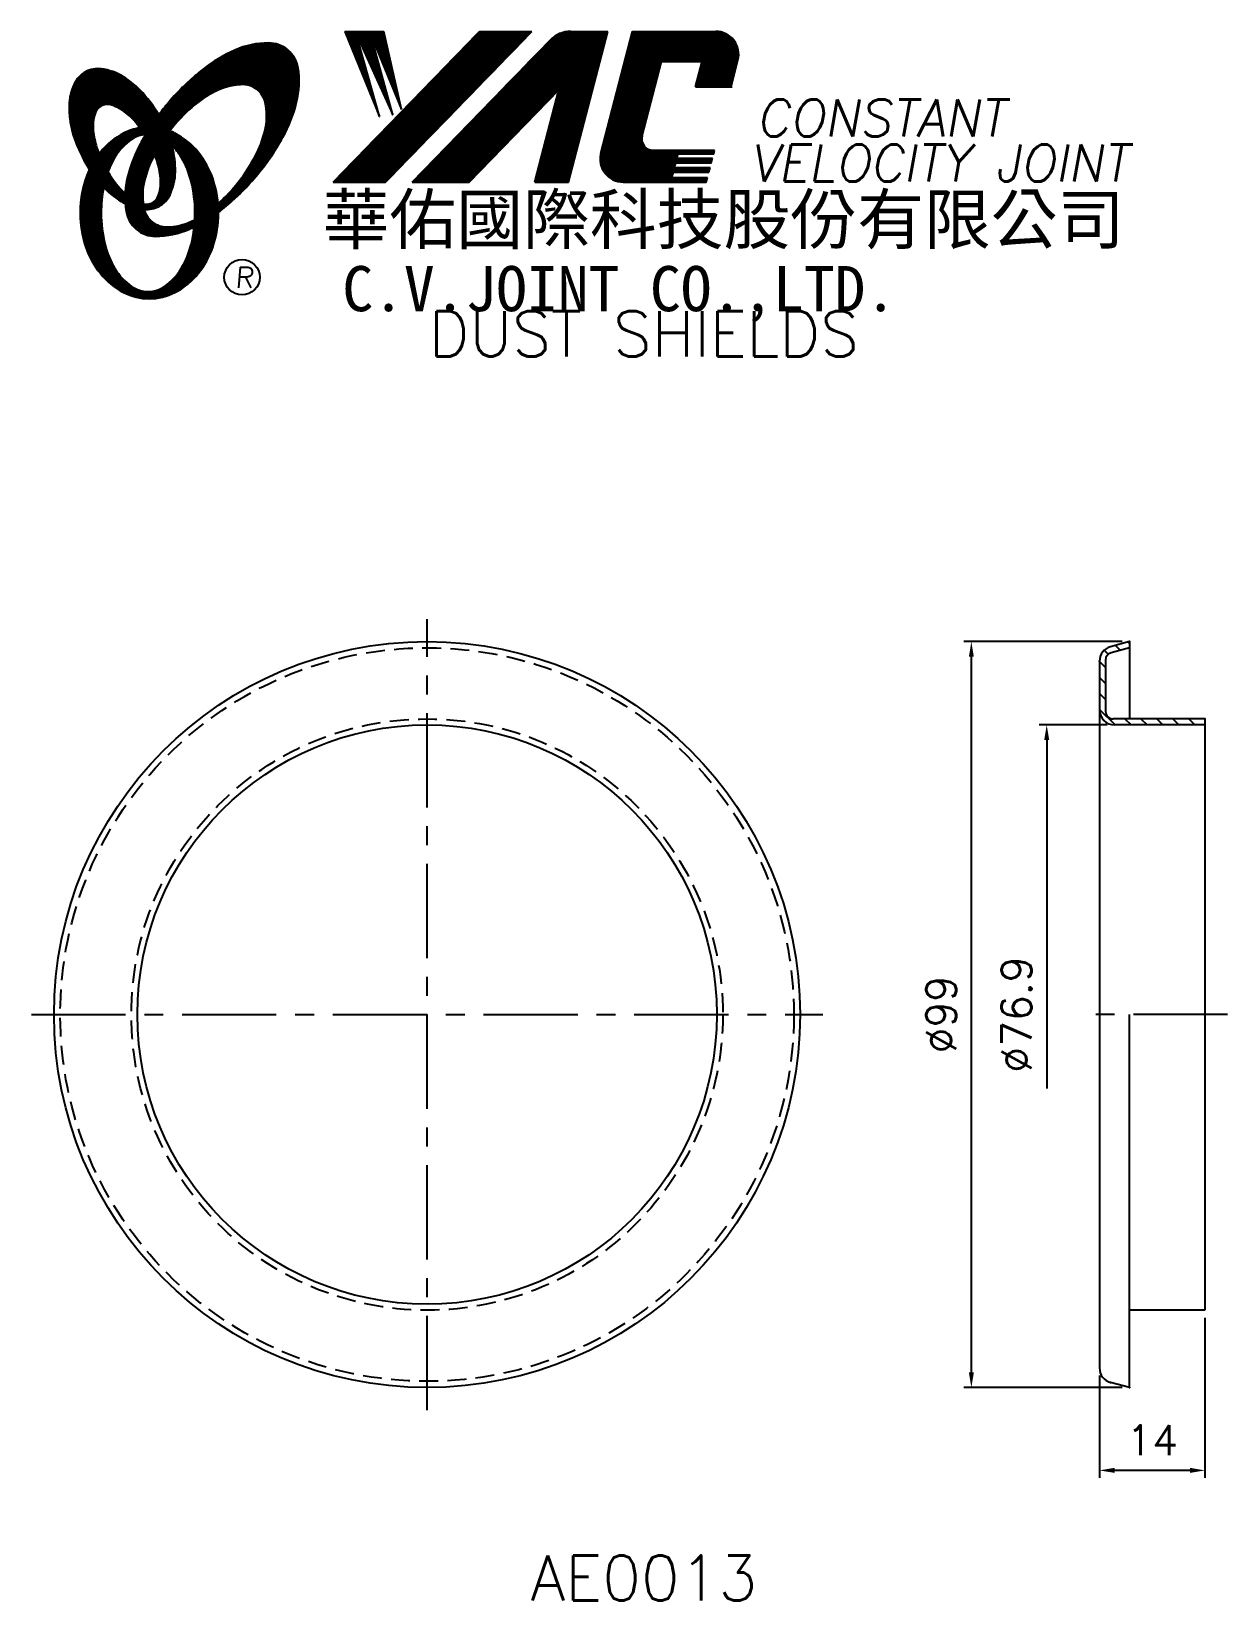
# Model space of a CAD drawing. Extents: x 554 to 713, y 336 to 544.
import ezdxf
from ezdxf.enums import TextEntityAlignment as Align

# ---------------------------------------------------------------- set-up
doc = ezdxf.new("R2010")
doc.units = 0
doc.header["$LTSCALE"] = 10
doc.header["$MEASUREMENT"] = 0
doc.linetypes.add('CENTER', pattern=[2, 1.25, -0.25, 0.25, -0.25])
doc.linetypes.add('HIDDEN', pattern=[0.375, 0.25, -0.125])
doc.layers.get('0').update_dxf_attribs({"linetype": 'CONTINUOUS'})
doc.layers.get('DEFPOINTS').update_dxf_attribs({"linetype": 'CONTINUOUS'})
doc.layers.add('4', color=7, linetype='CONTINUOUS')
doc.styles.add('CHINA', font='KAIU.TTF')
doc.styles.add('ITALICC', font='simplex.shx')
doc.dimstyles.new('STANDARD$0', dxfattribs={"dimtxt": 4, "dimasz": 2, "dimexe": 1, "dimexo": 1, "dimgap": 2, "dimtad": 1, "dimdec": 4, "dimzin": 10, "dimtxsty": 'ITALICC', "dimcen": 2, "dimclrd": 5, "dimclre": 5, "dimclrt": 18, "dimaunit": 1, "dimazin": 3, "dimtp": 0.1, "dimtfac": 0.7, "dimtdec": 4, "dimtmove": 0, "dimatfit": 3, "dimtolj": 1, "dimtzin": 10})
pattern_1 = [(45, (629.043397, 300.241542), (-0.00727476112, 0.00727476112), [])]
pattern_2 = [(45, (460.452852, 336.545951), (-0.00883883476, 0.00883883476), [])]

# ---------------------------------------------------------------- blocks, each defined once
blk = doc.blocks.new('*D4')
at = {"color": 5, "linetype": 'BYBLOCK'}
for p, q in [((697.21, 451.92), (688.21, 451.92)), ((689.21, 449.92), (689.21, 403.67))]:
    blk.add_line(p, q, dxfattribs=at)
blk.add_solid([(688.88, 449.92), (689.54, 449.92), (689.21, 451.92)], dxfattribs=at)
at = {"layer": 'DEFPOINTS', "color": 0, "linetype": 'BYBLOCK'}
for p in [(689.21, 451.92), (698.21, 451.92), (696.21, 375.04)]:
    blk.add_point(p, dxfattribs=at)
at = {"color": 18, "linetype": 'BYBLOCK', "insert": (685.21, 413.48), "char_height": 4, "attachment_point": 5, "rotation": 90, "style": 'ITALICC'}
blk.add_mtext('\\A1;∅76.9', dxfattribs=at)
blk = doc.blocks.new('*D5')
at = {"color": 5, "linetype": 'BYBLOCK'}
for p, q in [((699.21, 462.98), (678.21, 462.98)), ((679.21, 365.98), (679.21, 460.98)), ((699.21, 363.98), (678.21, 363.98))]:
    blk.add_line(p, q, dxfattribs=at)
for points in [[(678.88, 460.98), (679.54, 460.98), (679.21, 462.98)], [(678.88, 365.98), (679.54, 365.98), (679.21, 363.98)]]:
    blk.add_solid(points, dxfattribs=at)
at = {"layer": 'DEFPOINTS', "color": 0, "linetype": 'BYBLOCK'}
for p in [(679.21, 462.98), (700.21, 462.98), (700.21, 363.98)]:
    blk.add_point(p, dxfattribs=at)
at = {"color": 18, "linetype": 'BYBLOCK', "insert": (675.21, 413.48), "char_height": 4, "attachment_point": 5, "rotation": 90, "style": 'ITALICC'}
blk.add_mtext('\\A1;∅99', dxfattribs=at)
blk = doc.blocks.new('*D6')
at = {"color": 5, "linetype": 'BYBLOCK'}
for p, q in [((710.21, 373.24), (710.21, 351.98)), ((696.21, 365.59), (696.21, 351.98)), ((708.21, 352.98), (698.21, 352.98))]:
    blk.add_line(p, q, dxfattribs=at)
for points in [[(698.21, 353.32), (698.21, 352.65), (696.21, 352.98)], [(708.21, 353.32), (708.21, 352.65), (710.21, 352.98)]]:
    blk.add_solid(points, dxfattribs=at)
at = {"layer": 'DEFPOINTS', "color": 0, "linetype": 'BYBLOCK'}
for p in [(710.21, 374.24), (696.21, 366.59), (696.21, 352.98)]:
    blk.add_point(p, dxfattribs=at)
at = {"color": 18, "linetype": 'BYBLOCK', "insert": (703.21, 356.98), "char_height": 4, "attachment_point": 5, "style": 'ITALICC'}
blk.add_mtext('\\A1;14', dxfattribs=at)

msp = doc.modelspace()

# ---------------------------------------------------------------- hatches: boundary and pattern name
at = {"layer": '4', "linetype": 'CONTINUOUS'}
h = msp.add_hatch(dxfattribs=at)
h.set_pattern_fill('ANSI31', color=5, scale=0.1, style=0)
h.set_pattern_definition(pattern_2)
h.paths.add_polyline_path([(620.91156, 543.97694), (613.95425, 543.97694), (594.53764, 523.97318), (601.49495, 523.97318)])
h.paths.add_polyline_path([(624.45845, 536.21136), (621.27807, 523.97318), (625.75906, 523.97318), (630.95749, 543.97694), (626.06077, 543.97694, 0.202785967), (623.3267, 542.82052), (605.03256, 523.97318), (612.57948, 523.97318)])
h.paths.add_polyline_path([(638.08555, 539.97852), (643.47927, 539.97852), (642.61026, 536.6345), (647.32708, 536.6345), (648.24379, 540.16207, 0.490800957), (645.29359, 543.97694), (634.25928, 543.97694), (630.05222, 527.78804, 0.490800957), (633.00242, 523.97318), (644.03674, 523.97318), (644.19119, 524.56749), (639.47437, 524.56749), (639.66773, 525.31157), (644.38455, 525.31157), (644.54311, 525.92171), (639.82629, 525.92171), (639.98753, 526.54218), (644.70435, 526.54218), (644.86054, 527.14317), (640.14372, 527.14317), (640.30052, 527.74655), (645.01734, 527.74655), (645.13407, 528.19574), (636.99432, 528.19574, -0.490800957), (635.51922, 530.10317)])
h = msp.add_hatch(dxfattribs=at)
h.set_pattern_fill('ANSI31', color=1, scale=0.1, style=0)
h.set_pattern_definition(pattern_2)
h.paths.add_polyline_path([(601.26962, 543.97694), (596.09229, 543.97694), (600.66306, 532.6732), (597.59712, 543.63118), (602.43186, 532.90885), (599.48385, 543.63118), (603.61107, 533.61582)])
h = msp.add_hatch(dxfattribs=at)
h.set_pattern_fill('ANSI31', color=5, scale=0.082305, style=0)
h.set_pattern_definition([(45, (460.452852, 336.545951), (-0.00727476112, 0.00727476112), [])])
h.paths.add_polyline_path([(582.48832, 536.91446, -0.172879177), (584.4298, 536.25589, -0.172879177), (585.51709, 534.51784, -0.104527385), (585.54487, 531.18965, -0.065680101), (584.37534, 527.78769, -0.051823203), (581.93492, 523.9453, -0.044272532), (579.25995, 521.11897, -0.020203161), (579.31353, 519.98105, 0.006517006), (579.71808, 520.29312, 0.049863361), (584.27151, 524.70619, 0.049863361), (587.86115, 529.93335, 0.063682799), (589.68219, 534.5607, 0.103597411), (589.87149, 539.14467, 0.177892575), (588.52288, 541.51495, 0.177892575), (585.96049, 542.44827, 0.103597411), (581.47269, 541.49523, 0.063682799), (577.21495, 538.92615, 0.049863361), (572.66152, 534.51309, 0.016070017), (571.39082, 532.90678, -0.007061632), (571.63811, 532.46975, -0.031648676), (572.59069, 530.43317, -0.008069351), (573.0226, 530.99748, -0.051823203), (576.20097, 534.25594, -0.065680101), (579.2429, 536.17629, -0.104527385)])
h.paths.add_polyline_path([(569.41265, 523.75314, -0.065680101), (570.58218, 527.15509, -0.006063428), (570.82613, 527.63011, 0.027613469), (570.09929, 529.21818, 0.017011252), (569.56587, 530.15315, 0.007829282), (569.07188, 529.28593, 0.063682799), (567.25084, 524.65858, 0.103597411), (567.06154, 520.07461, 0.177892575), (568.41015, 517.70433, 0.177892575), (570.97254, 516.771, 0.103597411), (575.46034, 517.72405, 0.008811776), (576.08731, 518.01413, 0.013922709), (576.16463, 518.98394, -0.009086703), (575.71462, 518.76649, -0.104527385), (572.4692, 518.02833, -0.172879177), (570.52772, 518.68689, -0.172879177), (569.44043, 520.42495, -0.104527385)])
h = msp.add_hatch(dxfattribs=at)
h.set_pattern_fill('ANSI31', color=3, scale=0.082305, style=0)
h.set_pattern_definition(pattern_1)
h.paths.add_polyline_path([(566.69182, 537.96529, 0.106488277), (563.74994, 539.00386, 0.158297415), (561.65974, 538.60882, 0.158297415), (560.20041, 537.06113, 0.106488277), (559.4896, 534.02336, 0.071723199), (559.90764, 530.71041, 0.058080454), (561.45263, 526.89502, 0.058080454), (563.83367, 523.53723, 0.071723199), (566.39891, 521.39948, 0.020895977), (566.9391, 521.09749, -0.030777155), (566.92319, 522.47371, -0.042059526), (565.82684, 523.63647, -0.04691039), (564.20767, 526.11762, -0.04691039), (563.07939, 528.8571, -0.060581117), (562.67729, 531.11917, -0.10187153), (562.98891, 533.20737, -0.185892489), (563.769, 534.09901, -0.185892489), (564.94564, 534.23713, -0.10187153), (566.84329, 533.3116, -0.060581117), (568.48013, 531.69933, -0.04691039), (570.09929, 529.21818, -0.04691039), (571.22757, 526.47869, -0.060581117), (571.62967, 524.21663, -0.10187153), (571.31805, 522.12842, -0.185892489), (570.53796, 521.23678, -0.185892489), (569.36132, 521.09866, -0.002013383), (569.32052, 521.10929, 0.021593804), (569.44043, 520.42495, 0.006477741), (569.45843, 520.34791, 0.14950097), (571.43099, 520.75595, 0.158297415), (572.89032, 522.30364, 0.106488277), (573.60114, 525.3414, 0.071723199), (573.18309, 528.65436, 0.058080454), (571.63811, 532.46975, 0.058080454), (569.25706, 535.82754, 0.071723199)])
h = msp.add_hatch(dxfattribs=at)
h.set_pattern_fill('ANSI31', color=1, scale=0.082305, style=0)
h.set_pattern_definition(pattern_1)
h.paths.add_polyline_path([(567.78544, 529.64184, -0.120168026), (569.47724, 530.29523, 0.016865385), (568.87747, 531.17797, 0.076648372), (566.72125, 530.45905, 0.104809576), (563.63679, 527.94595, 0.005838257), (563.46985, 527.73375, 0.028089978), (564.20767, 526.11762, 0.014237292), (564.6498, 525.33257, -0.045767751), (565.57498, 527.26942, -0.106890197)])
h.paths.add_polyline_path([(563.75407, 519.88722, -0.048711043), (564.08418, 523.26756, -0.007865741), (563.83367, 523.53723, -0.037695478), (562.1978, 525.65599, 0.03042545), (561.67247, 524.35202, 0.080710289), (560.94704, 519.88722, 0.080710289), (561.67247, 515.42243, 0.089265679), (563.63679, 511.82849, 0.104809576), (566.72125, 509.31539, 0.11926607), (570.13044, 508.49046, 0.11926607), (573.53963, 509.31539, 0.104809576), (576.62409, 511.82849, 0.089265679), (578.58841, 515.42243, 0.080710289), (579.31385, 519.88722, 0.080710289), (578.58841, 524.35202, 0.089265679), (576.62409, 527.94595, 0.104809576), (573.53963, 530.45905, 0.025513357), (572.8464, 530.7718, 0.004818181), (572.59069, 530.43317, -0.023722145), (573.13191, 528.83642, -0.065307489), (574.36709, 527.26942, -0.073950765), (575.67954, 524.07169, -0.060532391), (576.188, 519.88722, -0.060532391), (575.67954, 515.70276, -0.073950765), (574.36709, 512.50503, -0.106890197), (572.15663, 510.13261, -0.153118262), (569.97104, 509.44723, -0.153118262), (567.78544, 510.13261, -0.106890197), (565.57498, 512.50503, -0.073950765), (564.26253, 515.70276, -0.060532391)])
h = msp.add_hatch(dxfattribs=at)
h.set_pattern_fill('ANSI31', color=5, scale=12, angle=90, style=0)
h.set_pattern_definition([(135, (435.8129, 338.9073), (-1.06066, -1.06066), [])])
h.paths.add_polyline_path([(698.0108, 452.72284, -0.414213562), (697.0108, 453.72284), (697.0108, 460.52986, -0.339454259), (697.75198, 461.49578), (700.2108, 462.15462), (700.2108, 462.98284), (697.69316, 462.30824, 0.339454259), (696.2108, 460.37639), (696.2108, 453.92284, 0.414213562), (698.2108, 451.92284), (710.2108, 451.92284), (710.2108, 452.72284)])

# ---------------------------------------------------------------- linework, layer by layer
at = {"layer": '4', "color": 5, "linetype": 'CONTINUOUS'}
for p, q in [((594.53764, 523.97318), (613.95425, 543.97694)), ((601.49495, 523.97318), (620.91156, 543.97694)), ((613.95425, 543.97694), (620.91156, 543.97694)), ((625.75906, 523.97318), (630.95749, 543.97694)), ((626.06077, 543.97694), (630.95749, 543.97694)), ((630.05222, 527.78804), (634.25928, 543.97694)), ((634.25928, 543.97694), (645.29359, 543.97694)), ((605.03256, 523.97318), (623.3267, 542.82052)), ((635.51922, 530.10317), (638.08555, 539.97852)), ((638.08555, 539.97852), (643.47927, 539.97852)), ((642.61026, 536.6345), (643.47927, 539.97852)), ((647.32708, 536.6345), (648.24379, 540.16207)), ((612.57948, 523.97318), (624.45845, 536.21136)), ((621.27807, 523.97318), (624.45845, 536.21136)), ((642.61026, 536.6345), (647.47751, 536.6345)), ((636.99432, 528.19574), (645.13407, 528.19574)), ((640.14372, 527.14317), (640.30052, 527.74655)), ((640.14372, 527.14317), (644.86054, 527.14317)), ((640.30052, 527.74655), (645.01734, 527.74655)), ((644.70435, 526.54218), (644.86054, 527.14317)), ((645.01734, 527.74655), (645.13407, 528.19574)), ((639.47437, 524.56749), (639.66773, 525.31157)), ((639.66773, 525.31157), (644.38455, 525.31157)), ((639.82629, 525.92171), (639.98753, 526.54218)), ((639.82629, 525.92171), (644.54311, 525.92171)), ((639.98753, 526.54218), (644.70435, 526.54218)), ((644.38455, 525.31157), (644.54311, 525.92171)), ((594.53764, 523.97318), (601.49495, 523.97318)), ((605.03256, 523.97318), (612.57948, 523.97318)), ((621.27807, 523.97318), (625.75906, 523.97318)), ((633.00242, 523.97318), (644.03674, 523.97318)), ((639.47437, 524.56749), (644.19119, 524.56749)), ((644.03674, 523.97318), (644.19119, 524.56749))]:
    msp.add_line(p, q, dxfattribs=at)
at = {"layer": '4', "color": 1, "linetype": 'CONTINUOUS'}
for p, q in [((596.09229, 543.97694), (600.66306, 532.6732)), ((596.09229, 543.97694), (601.26962, 543.97694)), ((600.66306, 532.6732), (597.59712, 543.63118)), ((597.59712, 543.63118), (602.43186, 532.90885)), ((602.43186, 532.90885), (599.48385, 543.63118)), ((599.48385, 543.63118), (603.61107, 533.61582)), ((603.61107, 533.61582), (601.26962, 543.97694))]:
    msp.add_line(p, q, dxfattribs=at)
at = {"layer": '4', "color": 5, "linetype": 'CENTER'}
for p, q in [((606.98777, 360.98284), (606.98777, 465.98284)), ((554.48777, 413.48284), (659.48777, 413.48284)), ((713.2108, 413.48284), (693.2108, 413.48284))]:
    msp.add_line(p, q, dxfattribs=at)
at = {"layer": '4', "color": 7, "linetype": 'CONTINUOUS'}
for p, q in [((700.2108, 462.98284), (697.69316, 462.30824)), ((700.2108, 462.98284), (700.2108, 452.72284)), ((696.2108, 460.37639), (696.2108, 366.58929)), ((697.0108, 460.52986), (697.0108, 453.72284)), ((700.2108, 462.15462), (697.75198, 461.49578)), ((710.2108, 452.72284), (698.0108, 452.72284)), ((710.2108, 452.72284), (710.2108, 374.24284)), ((710.2108, 451.92284), (698.2108, 451.92284)), ((700.2108, 363.98284), (700.2108, 413.48284)), ((710.2108, 374.24284), (700.2108, 374.24284)), ((700.2108, 363.98284), (697.69316, 364.65744))]:
    msp.add_line(p, q, dxfattribs=at)
at = {"layer": '4', "color": 5, "linetype": 'CONTINUOUS'}
for points in [[(579.31353, 519.98105, 0.006517006), (579.71808, 520.29312, 0.049863361), (584.27151, 524.70619, 0.049863361), (587.86115, 529.93335, 0.063682799), (589.68219, 534.5607, 0.103597411), (589.87149, 539.14467, 0.177892575), (588.52288, 541.51495, 0.177892575), (585.96049, 542.44827, 0.103597411), (581.47269, 541.49523, 0.063682799), (577.21495, 538.92615, 0.049863361), (572.66152, 534.51309, 0.016070017), (571.39082, 532.90678)], [(579.25995, 521.11897, 0.044272532), (581.93492, 523.9453, 0.051823203), (584.37534, 527.78769, 0.065680101), (585.54487, 531.18965, 0.104527385), (585.51709, 534.51784, 0.172879177), (584.4298, 536.25589, 0.172879177), (582.48832, 536.91446, 0.104527385), (579.2429, 536.17629, 0.065680101), (576.20097, 534.25594, 0.051823203), (573.0226, 530.99748, 0.008069351), (572.59069, 530.43317)], [(569.56587, 530.15315, 0.007829282), (569.07188, 529.28593, 0.063682799), (567.25084, 524.65858, 0.103597411), (567.06154, 520.07461, 0.177892575), (568.41015, 517.70433, 0.177892575), (570.97254, 516.771, 0.103597411), (575.46034, 517.72405, 0.008811776), (576.08731, 518.01413, 0.008811776)], [(570.82613, 527.63011, 0.006063428), (570.58218, 527.15509, 0.065680101), (569.41265, 523.75314, 0.104527385), (569.44043, 520.42495, 0.172879177), (570.52772, 518.68689, 0.172879177), (572.4692, 518.02833, 0.104527385), (575.71462, 518.76649, 0.009086703), (576.16463, 518.98394, 0.009086703)]]:
    msp.add_lwpolyline(points, format="xyb", dxfattribs=at)
at = {"layer": '4', "color": 3, "linetype": 'CONTINUOUS'}
for points in [[(569.45843, 520.34791, 0.14950097), (571.43099, 520.75595, 0.158297415), (572.89032, 522.30364, 0.106488277), (573.60114, 525.3414, 0.071723199), (573.18309, 528.65436, 0.058080454), (571.63811, 532.46975, 0.058080454), (569.25706, 535.82754, 0.071723199), (566.69182, 537.96529, 0.106488277), (563.74994, 539.00386, 0.158297415), (561.65974, 538.60882, 0.158297415), (560.20041, 537.06113, 0.106488277), (559.4896, 534.02336, 0.071723199), (559.90764, 530.71041, 0.058080454), (561.45263, 526.89502, 0.058080454), (563.83367, 523.53723, 0.071723199), (566.39891, 521.39948, 0.020895977), (566.9391, 521.09749, 0.020895977)], [(569.32052, 521.10929, 0.002013383), (569.36132, 521.09866, 0.185892489), (570.53796, 521.23678, 0.185892489), (571.31805, 522.12842, 0.10187153), (571.62967, 524.21663, 0.060581117), (571.22757, 526.47869, 0.04691039), (570.09929, 529.21818, 0.04691039), (568.48013, 531.69933, 0.060581117), (566.84329, 533.3116, 0.10187153), (564.94564, 534.23713, 0.185892489), (563.769, 534.09901, 0.185892489), (562.98891, 533.20737, 0.10187153), (562.67729, 531.11917, 0.060581117), (563.07939, 528.8571, 0.04691039), (564.20767, 526.11762, 0.04691039), (565.82684, 523.63647, 0.042059526), (566.92319, 522.47371, 0.042059526)]]:
    msp.add_lwpolyline(points, format="xyb", dxfattribs=at)
at = {"layer": '4', "color": 1, "linetype": 'CONTINUOUS'}
for points in [[(568.87747, 531.17797, 0.076648372), (566.72125, 530.45905, 0.104809576), (563.63679, 527.94595, 0.005838257), (563.46985, 527.73375, 0.005838257)], [(562.1978, 525.65599, 0.03042545), (561.67247, 524.35202, 0.080710289), (560.94704, 519.88722, 0.080710289), (561.67247, 515.42243, 0.089265679), (563.63679, 511.82849, 0.104809576), (566.72125, 509.31539, 0.11926607), (570.13044, 508.49046, 0.11926607), (573.53963, 509.31539, 0.104809576), (576.62409, 511.82849, 0.089265679), (578.58841, 515.42243, 0.080710289), (579.31385, 519.88722, 0.080710289), (578.58841, 524.35202, 0.089265679), (576.62409, 527.94595, 0.104809576), (573.53963, 530.45905, 0.025513357), (572.8464, 530.7718, 0.025513357)], [(569.47724, 530.29523, 0.120168026), (567.78544, 529.64184, 0.106890197), (565.57498, 527.26942, 0.045767751), (564.6498, 525.33257, 0.045767751)], [(564.08418, 523.26756, 0.048711043), (563.75407, 519.88722, 0.060532391), (564.26253, 515.70276, 0.073950765), (565.57498, 512.50503, 0.106890197), (567.78544, 510.13261, 0.153118262), (569.97104, 509.44723, 0.153118262), (572.15663, 510.13261, 0.106890197), (574.36709, 512.50503, 0.073950765), (575.67954, 515.70276, 0.060532391), (576.188, 519.88722, 0.060532391), (575.67954, 524.07169, 0.073950765), (574.36709, 527.26942, 0.065307489), (573.13191, 528.83642)]]:
    msp.add_lwpolyline(points, format="xyb", dxfattribs=at)
at = {"layer": '4', "color": 5, "linetype": 'CONTINUOUS'}
msp.add_circle((582.43468, 511.3415), 2.35282, dxfattribs=at)
at = {"layer": '4', "color": 7, "linetype": 'CONTINUOUS'}
for radius in [49.5, 38.44]:
    msp.add_circle((606.98777, 413.48284), radius, dxfattribs=at)
at = {"layer": '4', "color": 5, "linetype": 'HIDDEN'}
for radius in [48.67178, 39.24]:
    msp.add_circle((606.98777, 413.48284), radius, dxfattribs=at)
at = {"layer": '4', "color": 5, "linetype": 'CONTINUOUS'}
for centre, radius, start, end in [((626.06077, 540.1667), 3.81024, 90, 135.8533387), ((645.29359, 540.92874), 3.04819, 345.4326059, 90), ((636.99432, 529.71984), 1.5241, 165.4326059, 270), ((633.00242, 527.02137), 3.04819, 165.4326059, 270)]:
    msp.add_arc(centre, radius, start, end, dxfattribs=at)
at = {"layer": '4', "color": 7, "linetype": 'CONTINUOUS'}
for centre, radius, start, end in [((698.2108, 460.37639), 2, 105, 180), ((698.0108, 460.52986), 1, 105, 180), ((698.2108, 453.92284), 2, 180, 270), ((698.0108, 453.72284), 1, 180, 270), ((698.2108, 366.58929), 2, 180, 255)]:
    msp.add_arc(centre, radius, start, end, dxfattribs=at)
for p in [(700.2108, 462.98284), (700.2108, 462.98284), (696.2108, 460.37639), (696.2108, 460.37639), (710.2108, 452.72284), (697.69316, 364.65744), (700.2108, 363.98284), (700.2108, 363.98284), (700.2108, 363.98284)]:
    msp.add_point(p, dxfattribs=at)

# ---------------------------------------------------------------- texts
at = {"layer": '4', "color": 5, "linetype": 'CONTINUOUS', "style": 'ITALICC'}
for s, height, oblique, p in [('CONSTANT', 4.9, 10, (650.68646, 530.04364)), ('VELOCITY JOINT', 4.9, 10, (649.80823, 524.04826)), ('R', 2.75625, 5, (581.47599, 509.9319))]:
    msp.add_text(s, height=height, dxfattribs=dict(at, oblique=oblique)).set_placement(p)
at = {"layer": '4', "color": 7, "linetype": 'CONTINUOUS', "style": 'CHINA'}
for s, height, p in [('華佑國際科技股份有限公司', 6.5, (593.12429, 515.78333)), ('C.V.JOINT CO.,LTD.', 6, (595.75292, 506.83711))]:
    msp.add_text(s, height=height, dxfattribs=at).set_placement(p)
at = {"layer": '4', "color": 18, "linetype": 'CONTINUOUS', "style": 'ITALICC'}
for s, p in [('DUST SHIELDS', (635.75565, 500.84429)), ('AE0013', (635.75565, 335.6969))]:
    msp.add_text(s, height=6, dxfattribs=at).set_placement(p, align=Align.CENTER)

# ---------------------------------------------------------------- dimensions: what is measured, and where the dimension line sits
at = {"layer": '4', "color": 7, "linetype": 'CONTINUOUS'}
dim = msp.add_linear_dim(base=(679.21082, 462.98284), p1=(700.2108, 363.98284), p2=(700.2108, 462.98284), angle=90, text='%%C99', dimstyle='STANDARD$0', dxfattribs=at)
dim.commit()
dim.dimension.update_dxf_attribs({"geometry": '*D5', "text_midpoint": (675.21082, 413.48284)})
dim = msp.add_linear_dim(base=(689.21084, 451.92284), p1=(696.2108, 375.04284), p2=(698.2108, 451.92284), angle=90, text='%%C76.9', dimstyle='STANDARD$0', override={"dimcen": -2, "dimse1": 1, "dimsd1": 1}, dxfattribs=at)
dim.commit()
dim.dimension.update_dxf_attribs({"geometry": '*D4', "text_midpoint": (685.21084, 413.48284)})
dim = msp.add_linear_dim(base=(696.2108, 352.98282), p1=(710.2108, 374.24284), p2=(696.2108, 366.58929), text='14', dimstyle='STANDARD$0', dxfattribs=at)
dim.commit()
dim.dimension.update_dxf_attribs({"geometry": '*D6', "text_midpoint": (703.2108, 356.98282)})

doc.saveas('drawing.dxf')
